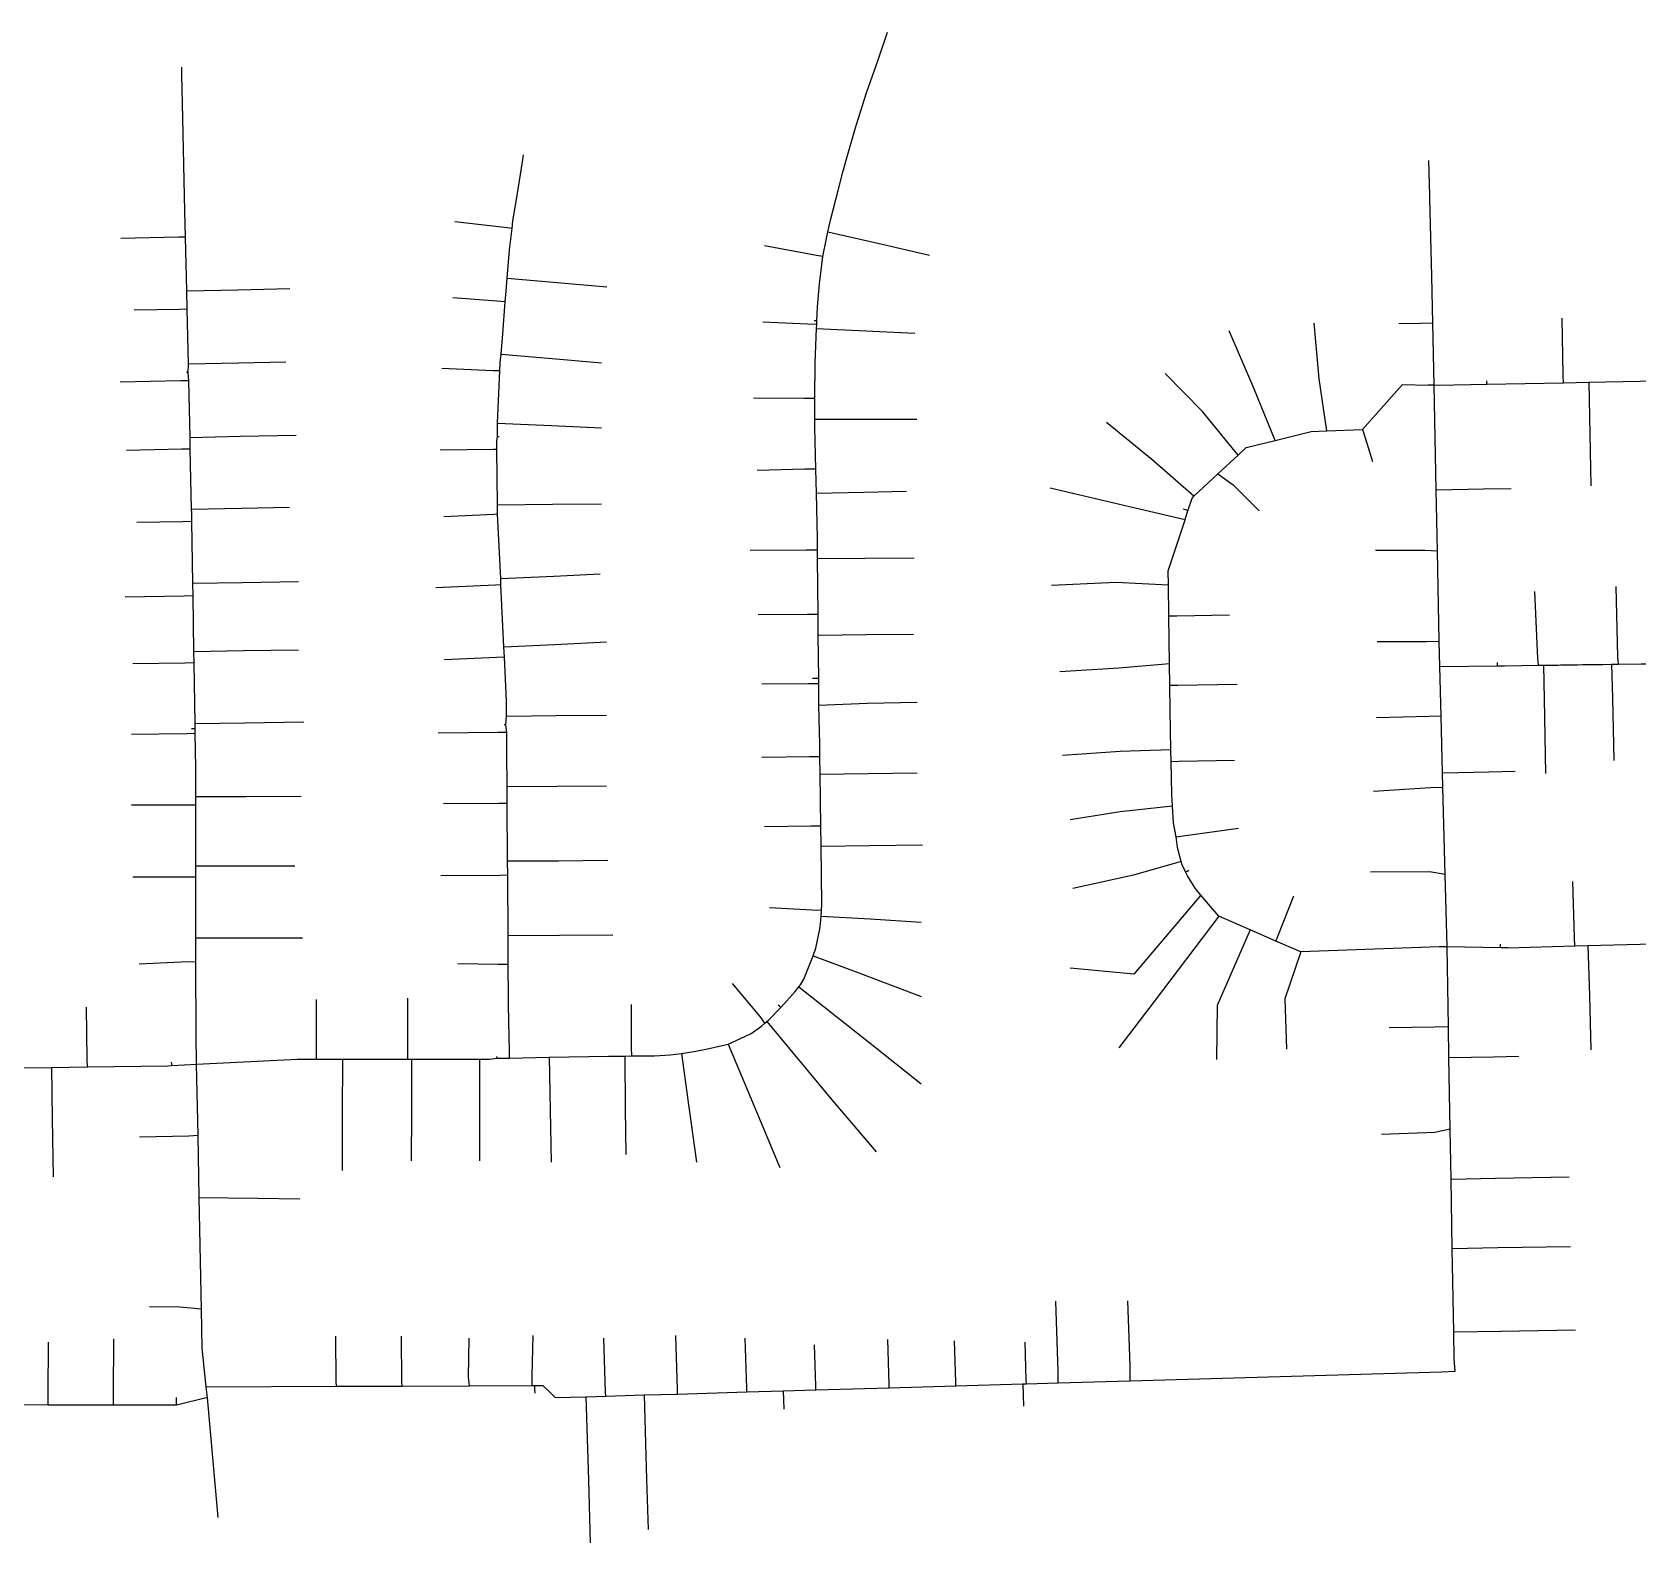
# Model space of a CAD drawing. Header units: inches. Extents: x 1024943 to 1043005, y 1856303 to 1868730.
# Drawn here: x 1037599 to 1039302, y 1867129 to 1868730 of the extents above; entities that cross this region are included whole.
import ezdxf

# ---------------------------------------------------------------- set-up
doc = ezdxf.new("R2010")
doc.units = ezdxf.units.IN
doc.header["$MEASUREMENT"] = 0
doc.layers.add('Water_Network', color=130, linetype='Continuous')

msp = doc.modelspace()

# ---------------------------------------------------------------- linework, layer by layer
at = {"layer": 'Water_Network', "elevation": 0}
for points in [[(1038431.4, 1868423.9), (1038432.1, 1868438.7), (1038434, 1868463.1), (1038437.6, 1868492.1), (1038441.4, 1868511.3), (1038443, 1868518.3), (1038446.2, 1868532.1), (1038453.9, 1868562.1), (1038458.9, 1868581.6), (1038463.2, 1868596.8), (1038471.7, 1868627.3), (1038473.2, 1868632), (1038484, 1868665.4), (1038496.1, 1868700.6), (1038506.2, 1868729.9)], [(1037764.7, 1868369.3), (1037765.1, 1868378.3), (1037763.8, 1868436.3), (1037763.3, 1868455.7), (1037762.1, 1868512.7), (1037761.4, 1868540), (1037760.3, 1868589.3), (1037759.2, 1868638.6), (1037758.2, 1868684.7), (1037758, 1868692.6)], [(1038092.8, 1868301.4), (1038092.8, 1868315.6), (1038095.3, 1868370.8), (1038095.7, 1868379.7), (1038096.5, 1868388.8), (1038098.4, 1868410.2), (1038101, 1868444.1), (1038101.9, 1868455.4), (1038103, 1868469.1), (1038105.6, 1868499.2), (1038108.2, 1868521.9), (1038109.1, 1868529.9), (1038113.5, 1868556.9), (1038119.2, 1868592.3), (1038120.4, 1868600)], [(1039083.2, 1868471.3), (1039081, 1868553.7), (1039080.9, 1868556.7), (1039079.9, 1868593.7)], [(1039083.2, 1868471.3), (1039081, 1868553.7), (1039080.9, 1868556.7), (1039079.9, 1868593.7)], [(1038100, 1868522.9), (1038047.5, 1868528.9)], [(1038108.2, 1868521.9), (1038100, 1868522.9)], [(1038443, 1868518.3), (1038495.9, 1868506.1)], [(1037754.7, 1868512.6), (1037693.6, 1868511.2)], [(1037762.1, 1868512.7), (1037754.7, 1868512.6)], [(1038430.9, 1868493.3), (1038375.8, 1868503.3)], [(1038495.9, 1868506.1), (1038550.8, 1868493.5)], [(1038437.6, 1868492.1), (1038430.9, 1868493.3)], [(1038103, 1868469.1), (1038155.9, 1868464.6)], [(1038155.9, 1868464.6), (1038208.7, 1868460.1)], [(1039085.5, 1868355.6), (1039084.2, 1868421.5), (1039083.2, 1868471.3)], [(1039085.5, 1868355.6), (1039084.2, 1868421.5), (1039083.2, 1868471.3)], [(1037763.3, 1868455.7), (1037817.5, 1868456.9)], [(1037817.5, 1868456.9), (1037872.5, 1868458.1)], [(1038092.1, 1868444.7), (1038045.5, 1868448.3)], [(1037755.8, 1868436.1), (1037707.5, 1868435.1)], [(1037763.8, 1868436.3), (1037755.8, 1868436.1)], [(1038101, 1868444.1), (1038092.1, 1868444.7)], [(1038421.8, 1868420.5), (1038373.9, 1868422.7)], [(1038431.2, 1868420.1), (1038421.8, 1868420.5)], [(1038429.9, 1868424), (1038428.4, 1868424.1)], [(1038431.9, 1868193.4), (1038430.7, 1868241.3), (1038430.1, 1868266.9), (1038429, 1868311.3), (1038429, 1868319.9), (1038429, 1868333.4), (1038429.1, 1868341.6), (1038429.4, 1868379.4), (1038431, 1868415.7), (1038431.2, 1868420.1), (1038431.4, 1868423.9)], [(1038431.4, 1868423.9), (1038429.9, 1868424)], [(1038431, 1868415.7), (1038483.3, 1868413.3)], [(1038483.3, 1868413.3), (1038535.1, 1868410.9)], [(1038894.6, 1868352.7), (1038868.3, 1868413.2)], [(1038963.6, 1868362.6), (1038958.3, 1868421.3)], [(1039071.1, 1868421.2), (1039048.3, 1868420.8)], [(1039084.2, 1868421.5), (1039071.1, 1868421.2)], [(1039222.4, 1868366.3), (1039221.3, 1868426.6)], [(1037765.1, 1868378.3), (1037818.7, 1868379.5)], [(1037818.7, 1868379.5), (1037868.3, 1868380.6)], [(1038096.5, 1868388.8), (1038150.7, 1868384)], [(1038150.7, 1868384), (1038202.8, 1868379.5)], [(1037757, 1868360.2), (1037692.6, 1868358.8)], [(1037765.5, 1868360.4), (1037757, 1868360.2)], [(1037764.7, 1868369.3), (1037763.9, 1868369.3), (1037763.1, 1868369.3)], [(1037772.2, 1867991.6), (1037772.1, 1867997.3), (1037771.1, 1868061.4), (1037770.9, 1868073.7), (1037770, 1868132.4), (1037769.8, 1868145.8), (1037768.8, 1868211.2), (1037768.6, 1868220.4), (1037768.5, 1868224.3), (1037767.1, 1868288.1), (1037766.8, 1868300.4), (1037765.5, 1868360.4), (1037764.7, 1868369.3)], [(1038088.3, 1868371.1), (1038033.7, 1868373.6)], [(1038095.3, 1868370.8), (1038088.3, 1868371.1)], [(1038840.1, 1868327.7), (1038800.6, 1868368.3)], [(1038972, 1868307.4), (1038963.6, 1868362.6)], [(1039141.6, 1868358.4), (1039141.5, 1868360.4)], [(1039491.8, 1868363.7), (1039476.6, 1868362.9), (1039414.3, 1868361.7), (1039387.3, 1868361.2), (1039326, 1868360), (1039304.1, 1868359.6), (1039249.7, 1868358.6), (1039222.6, 1868358), (1039141.6, 1868356.5)], [(1039222.6, 1868358), (1039222.4, 1868366.3)], [(1038824.6, 1868222.7), (1038829, 1868236.1), (1038831, 1868238), (1038856.4, 1868261.7), (1038877.7, 1868281.7), (1038886.2, 1868289.6), (1038917.1, 1868297.3), (1038955.1, 1868306.7), (1038972, 1868307.4), (1039009.5, 1868308.9), (1039051.9, 1868356.5), (1039079.3, 1868355.8)], [(1038917.1, 1868297.3), (1038894.6, 1868352.7)], [(1039085.5, 1868355.6), (1039079.3, 1868355.8)], [(1039089, 1868355.5), (1039085.5, 1868355.6)], [(1039091.5, 1868057.7), (1039091, 1868084), (1039089.1, 1868179.8), (1039087.8, 1868244.8), (1039085.5, 1868355.6)], [(1039091.5, 1868057.7), (1039091, 1868084), (1039089.1, 1868179.8), (1039087.8, 1868244.8), (1039085.5, 1868355.6)], [(1039141.6, 1868356.5), (1039089, 1868355.5)], [(1039141.6, 1868356.5), (1039141.6, 1868358.4)], [(1039249.7, 1868358.6), (1039250.7, 1868304.2)], [(1038417.8, 1868341.7), (1038364, 1868342.1)], [(1038429.1, 1868341.6), (1038417.8, 1868341.7)], [(1038877.7, 1868281.7), (1038840.1, 1868327.7)], [(1038092.8, 1868315.6), (1038149.9, 1868313)], [(1038149.9, 1868313), (1038202.8, 1868310.6)], [(1038429, 1868319.9), (1038479.6, 1868319.9)], [(1038479.6, 1868319.9), (1038537.1, 1868319.9)], [(1038786.4, 1868277), (1038738.3, 1868316.3)], [(1037766.8, 1868300.4), (1037819.9, 1868301.6)], [(1037819.9, 1868301.6), (1037879.2, 1868302.9)], [(1038092.7, 1868222.4), (1038092.6, 1868228.9), (1038092, 1868287.6), (1038092, 1868296.5), (1038092.8, 1868301.4)], [(1038092.8, 1868301.4), (1038093.7, 1868301.4), (1038094.6, 1868301.3)], [(1039009.5, 1868308.9), (1039012.3, 1868300.1)], [(1039012.3, 1868300.1), (1039020.3, 1868275)], [(1039250.7, 1868304.2), (1039251.8, 1868249.1)], [(1037758.1, 1868287.9), (1037699.4, 1868286.6)], [(1037767.1, 1868288.1), (1037758.1, 1868287.9)], [(1038088.2, 1868287.6), (1038031.8, 1868287)], [(1038092, 1868287.6), (1038088.2, 1868287.6)], [(1038831, 1868238), (1038786.4, 1868277)], [(1038418.5, 1868266.7), (1038368, 1868265.4)], [(1038430.1, 1868266.9), (1038418.5, 1868266.7)], [(1038856.4, 1868261.7), (1038872.4, 1868250.2)], [(1038430.7, 1868241.3), (1038480.9, 1868242.5)], [(1038480.9, 1868242.5), (1038526.2, 1868243.6)], [(1038762.6, 1868226.9), (1038678.6, 1868246.5)], [(1038872.4, 1868250.2), (1038900.1, 1868222.7)], [(1039087.8, 1868244.8), (1039137.8, 1868245.8)], [(1039137.8, 1868245.8), (1039167.4, 1868246.4)], [(1037768.5, 1868224.3), (1037821.2, 1868225.5)], [(1037821.2, 1868225.5), (1037872.4, 1868226.6)], [(1038092.6, 1868228.9), (1038151.1, 1868229.5)], [(1038151.1, 1868229.5), (1038202.8, 1868230)], [(1038821.5, 1868213.2), (1038762.6, 1868226.9)], [(1038822.2, 1868223.5), (1038819.7, 1868224.3)], [(1037759.3, 1868211.1), (1037710.3, 1868210.3)], [(1037768.8, 1868211.2), (1037759.3, 1868211.1)], [(1038089.3, 1868218.8), (1038035.7, 1868216.3)], [(1038092.9, 1868219), (1038089.3, 1868218.8)], [(1038101.7, 1867995.9), (1038102.3, 1868005), (1038102.2, 1868021.3), (1038100, 1868067.6), (1038099.5, 1868078.6), (1038096.4, 1868144.1), (1038096.1, 1868150.9), (1038092.9, 1868219), (1038092.7, 1868222.4)], [(1038822.1, 1867840.1), (1038818.5, 1867847.5), (1038817.4, 1867851.1), (1038815.5, 1867857.7), (1038813.5, 1867865.9), (1038812, 1867877.2), (1038809.4, 1867892.1), (1038808.2, 1867909.7), (1038807.4, 1867922.2), (1038806.7, 1867957.1), (1038806.5, 1867969.3), (1038805.7, 1868011.4), (1038805.3, 1868037.8), (1038805, 1868060.6), (1038804.3, 1868111.4), (1038803.9, 1868143.7), (1038803.7, 1868158.9), (1038821.5, 1868213.2), (1038822.1, 1868215), (1038824.6, 1868222.7)], [(1038824.6, 1868222.7), (1038822.2, 1868223.5)], [(1038433.2, 1868045), (1038432.8, 1868091), (1038432.6, 1868112.8), (1038432.1, 1868172), (1038432, 1868181), (1038431.9, 1868193.4)], [(1038419.9, 1868180.9), (1038360.7, 1868180.4)], [(1038432, 1868181), (1038419.9, 1868180.9)], [(1038482, 1868172.4), (1038534.3, 1868172.9)], [(1039075.8, 1868180.6), (1039023.5, 1868180.6)], [(1039089.1, 1868179.8), (1039075.8, 1868180.6)], [(1038152.4, 1868153.5), (1038201.5, 1868155.9)], [(1038432.1, 1868172), (1038482, 1868172.4)], [(1037769.8, 1868145.8), (1037822.4, 1868146.7)], [(1037822.4, 1868146.7), (1037881.9, 1868147.6)], [(1038090.5, 1868143.9), (1038027.2, 1868140.9)], [(1038096.4, 1868144.1), (1038090.5, 1868143.9)], [(1038096.1, 1868150.9), (1038152.4, 1868153.5)], [(1038748.3, 1868146.6), (1038680, 1868143.5)], [(1038803.9, 1868143.7), (1038748.3, 1868146.6)], [(1039280.2, 1868067.8), (1039278.7, 1868142.4)], [(1037760.5, 1868132.3), (1037698, 1868131.3)], [(1037770, 1868132.4), (1037760.5, 1868132.3)], [(1039195.6, 1868066.3), (1039192.3, 1868137.3)], [(1038421.1, 1868112.7), (1038368.9, 1868112.3)], [(1038432.6, 1868112.8), (1038421.1, 1868112.7)], [(1038804.3, 1868111.4), (1038812.7, 1868111.5)], [(1038812.7, 1868111.5), (1038868.5, 1868112.3)], [(1038432.8, 1868091), (1038483.4, 1868091.4)], [(1038483.4, 1868091.4), (1038533.6, 1868091.9)], [(1037770.9, 1868073.7), (1037823.6, 1868074.5)], [(1037823.6, 1868074.5), (1037881.9, 1868075.4)], [(1038099.5, 1868078.6), (1038153.6, 1868081.1)], [(1038153.6, 1868081.1), (1038208.3, 1868083.7)], [(1039077.5, 1868083.8), (1039025.1, 1868083.8)], [(1039091, 1868084), (1039077.5, 1868083.8)], [(1037761.7, 1868061.3), (1037706.2, 1868060.4)], [(1037771.1, 1868061.4), (1037761.7, 1868061.3)], [(1038091.8, 1868067.2), (1038036.7, 1868064.6)], [(1038100, 1868067.6), (1038091.8, 1868067.2)], [(1038751.2, 1868056), (1038688.8, 1868052)], [(1038805, 1868060.6), (1038751.2, 1868056)], [(1039091.5, 1868057.7), (1039152.7, 1868058.4)], [(1039099.4, 1867760.5), (1039097.3, 1867837.2), (1039094.9, 1867929.3), (1039094.5, 1867944.8), (1039092.9, 1868005), (1039091.5, 1868057.7)], [(1039099.4, 1867760.5), (1039097.3, 1867837.2), (1039094.9, 1867929.3), (1039094.5, 1867944.8), (1039092.9, 1868005), (1039091.5, 1868057.7)], [(1039152.7, 1868060.2), (1039152.7, 1868062)], [(1039152.7, 1868058.4), (1039152.7, 1868060.2)], [(1039152.7, 1868058.4), (1039160.1, 1868058.5)], [(1039160.1, 1868058.5), (1039196.3, 1868059), (1039201.5, 1868059), (1039217.2, 1868059.2), (1039219.7, 1868059.3), (1039222.4, 1868059.3), (1039237.4, 1868059.5), (1039243.2, 1868059.6), (1039258.9, 1868059.8), (1039264.3, 1868059.9), (1039273.5, 1868060), (1039280.9, 1868060.1), (1039305, 1868060.4), (1039332.2, 1868060.6), (1039340.8, 1868060.7), (1039357, 1868060.8), (1039361.5, 1868060.9), (1039368.1, 1868060.9), (1039390.7, 1868061.1), (1039403.7, 1868061.3), (1039410.8, 1868061.5)], [(1039196.3, 1868059), (1039195.6, 1868066.3)], [(1039201.5, 1868059), (1039202.2, 1868022.9)], [(1039273.5, 1868060), (1039274.7, 1868024)], [(1039280.9, 1868060.1), (1039280.2, 1868067.8)], [(1038422.3, 1868039.2), (1038373, 1868038.8)], [(1038393.1, 1867696.2), (1038408.4, 1867713.4), (1038412.2, 1867718.2), (1038414, 1867720.5), (1038417.3, 1867726.5), (1038427.5, 1867751.1), (1038430, 1867759.3), (1038434.3, 1867779.2), (1038435.5, 1867788.4), (1038435.9, 1867793.2), (1038436.2, 1867799), (1038436.6, 1867805.9), (1038435.7, 1867867.2), (1038435.5, 1867888.5), (1038434.7, 1867943.4), (1038434.5, 1867962), (1038434.3, 1867975.2), (1038433.4, 1868016.7), (1038433.2, 1868039.2), (1038433.2, 1868045)], [(1038433.2, 1868039.2), (1038422.3, 1868039.2)], [(1038430, 1868045), (1038426.8, 1868045)], [(1038433.2, 1868045), (1038430, 1868045)], [(1038805.3, 1868037.8), (1038814, 1868037.9)], [(1038814, 1868037.9), (1038876.7, 1868038.8)], [(1038484.6, 1868018.8), (1038537.7, 1868019.7)], [(1039202.2, 1868022.9), (1039203.7, 1867944.2)], [(1039274.7, 1868024), (1039276.1, 1867958.1)], [(1038102.3, 1868005), (1038154.8, 1868005.6)], [(1038154.8, 1868005.6), (1038208.3, 1868006.1)], [(1038433.4, 1868016.7), (1038484.6, 1868018.8)], [(1039080.2, 1868004.7), (1039024.4, 1868003.2)], [(1039092.9, 1868005), (1039080.2, 1868004.7)], [(1037762.9, 1867986.4), (1037704.8, 1867985.5)], [(1037772.3, 1867986.6), (1037762.9, 1867986.4)], [(1037770.3, 1867991.5), (1037768.4, 1867991.5)], [(1037772.2, 1867991.6), (1037770.3, 1867991.5)], [(1037772.1, 1867997.3), (1037824.9, 1867998.1)], [(1037773.2, 1867667.6), (1037773.1, 1867744.2), (1037773.1, 1867770.1), (1037773, 1867834.4), (1037773, 1867846.4), (1037772.9, 1867910.7), (1037772.9, 1867920), (1037772.9, 1867950.5), (1037772.3, 1867986.6), (1037772.2, 1867991.6)], [(1037824.9, 1867998.1), (1037887.4, 1867999.1)], [(1038093.1, 1867987.7), (1038029.9, 1867987)], [(1038102.5, 1867987.8), (1038093.1, 1867987.7)], [(1038101.7, 1867995.9), (1038100.7, 1867995.9), (1038099.7, 1867995.9)], [(1038104.6, 1867673.6), (1038104.2, 1867742), (1038104, 1867772.6), (1038103.6, 1867836.4), (1038103.5, 1867851.6), (1038103.1, 1867912.6), (1038103, 1867930.6), (1038102.7, 1867965.6), (1038102.5, 1867987.8), (1038101.7, 1867995.9)], [(1038806.5, 1867969.3), (1038752.7, 1867967.6)], [(1038423.5, 1867961.9), (1038373, 1867961.2)], [(1038434.5, 1867962), (1038423.5, 1867961.9)], [(1038752.7, 1867967.6), (1038691.6, 1867963.5)], [(1038806.7, 1867957.1), (1038815.3, 1867957.3)], [(1038815.3, 1867957.3), (1038874, 1867958.5)], [(1038434.7, 1867943.4), (1038485.8, 1867944.1)], [(1038485.8, 1867944.1), (1038537.7, 1867944.8)], [(1039094.5, 1867944.8), (1039143.6, 1867946.1)], [(1039143.6, 1867946.1), (1039171.5, 1867946.9)], [(1037772.9, 1867920), (1037826, 1867920)], [(1037826, 1867920), (1037884.6, 1867920.1)], [(1038103, 1867930.6), (1038156, 1867930.9)], [(1038156, 1867930.9), (1038208.3, 1867931.2)], [(1039081.6, 1867929), (1039021.3, 1867925.3)], [(1039094.9, 1867929.3), (1039081.6, 1867929)], [(1037764, 1867910.6), (1037704.8, 1867910.6)], [(1037772.9, 1867910.7), (1037764, 1867910.6)], [(1038094.3, 1867912.5), (1038035.4, 1867912.2)], [(1038103.1, 1867912.6), (1038094.3, 1867912.5)], [(1038752.8, 1867903.8), (1038699.7, 1867895)], [(1038808.2, 1867909.7), (1038752.8, 1867903.8)], [(1038424.7, 1867888.3), (1038375.7, 1867887.7)], [(1038435.5, 1867888.5), (1038424.7, 1867888.3)], [(1038819.5, 1867878.2), (1038878.1, 1867886.3)], [(1038435.7, 1867867.2), (1038487, 1867867.8)], [(1038487, 1867867.8), (1038543.2, 1867868.6)], [(1038812, 1867877.2), (1038819.5, 1867878.2)], [(1038103.5, 1867851.6), (1038157.2, 1867851.9)], [(1038157.2, 1867851.9), (1038209.6, 1867852.3)], [(1038817.4, 1867851.1), (1038767, 1867836.5)], [(1037765.1, 1867834.4), (1037706.2, 1867834.3)], [(1037773, 1867834.4), (1037765.1, 1867834.4)], [(1037773, 1867846.4), (1037827.2, 1867846.5)], [(1037827.2, 1867846.5), (1037877.8, 1867846.5)], [(1038095.5, 1867836.3), (1038032.7, 1867835.9)], [(1038103.6, 1867836.4), (1038095.5, 1867836.3)], [(1038767, 1867836.5), (1038702.5, 1867822.3)], [(1038822.1, 1867840.1), (1038823.9, 1867840.9)], [(1039090.9, 1867760.6), (1038944.3, 1867755.2), (1038917.8, 1867766.7), (1038890.4, 1867778.7), (1038857.4, 1867793.1), (1038848.4, 1867803.5), (1038838.3, 1867815.5), (1038832.3, 1867822.8), (1038824, 1867836), (1038822.1, 1867840.1)], [(1038823.9, 1867840.9), (1038825.7, 1867841.8)], [(1039080.7, 1867840.2), (1039018.3, 1867839.8)], [(1039097.3, 1867837.2), (1039080.7, 1867840.2)], [(1038838.3, 1867815.5), (1038767.1, 1867731.7)], [(1039234.4, 1867770.5), (1039232.7, 1867829.8)], [(1038426, 1867799.5), (1038381.2, 1867801.9)], [(1038436.2, 1867799), (1038426, 1867799.5)], [(1038919.7, 1867770.9), (1038936.7, 1867814.5)], [(1038435.9, 1867793.2), (1038487.6, 1867790.1)], [(1038487.6, 1867790.1), (1038541.8, 1867786.9)], [(1038857.4, 1867793.1), (1038788.8, 1867702.8)], [(1037773.1, 1867770.1), (1037828.3, 1867770.2)], [(1037828.3, 1867770.2), (1037886, 1867770.3)], [(1038104, 1867772.6), (1038158.5, 1867772.9)], [(1038158.5, 1867772.9), (1038215.1, 1867773.3)], [(1038890.4, 1867778.7), (1038855.5, 1867698.6)], [(1038917.8, 1867766.7), (1038919.7, 1867770.9)], [(1039163.6, 1867759.4), (1039234.7, 1867761.5), (1039248.6, 1867761.9), (1039317.8, 1867763.9), (1039333.1, 1867764.3), (1039394, 1867766), (1039422.4, 1867766.9), (1039435.6, 1867767.1), (1039483.2, 1867768.2), (1039501.3, 1867768.6), (1039502.7, 1867768.6)], [(1039234.7, 1867761.5), (1039234.4, 1867770.5)], [(1038427.5, 1867751.1), (1038475.8, 1867732.9)], [(1038944.3, 1867755.2), (1038927.4, 1867705.4)], [(1039099.4, 1867760.5), (1039090.9, 1867760.6)], [(1039155.9, 1867759.6), (1039099.4, 1867760.5)], [(1039106.8, 1867324.1), (1039106.3, 1867352.5), (1039104.8, 1867441), (1039103.5, 1867514.5), (1039102.6, 1867567.4), (1039101.3, 1867643.4), (1039100.8, 1867675.7), (1039099.4, 1867760.5)], [(1039106.8, 1867324.1), (1039106.3, 1867352.5), (1039104.8, 1867441), (1039103.5, 1867514.5), (1039102.6, 1867567.4), (1039101.3, 1867643.4), (1039100.8, 1867675.7), (1039099.4, 1867760.5)], [(1039155.9, 1867759.6), (1039156, 1867761.4)], [(1039163.6, 1867759.4), (1039155.9, 1867759.6)], [(1039156, 1867761.4), (1039156, 1867763.3)], [(1039248.6, 1867761.9), (1039250.1, 1867708.6)], [(1037764.7, 1867744.8), (1037712.8, 1867742.4)], [(1037773.1, 1867744.2), (1037764.7, 1867744.8)], [(1038093.4, 1867742), (1038050.7, 1867742.5)], [(1038104.2, 1867742), (1038093.4, 1867742)], [(1038475.8, 1867732.9), (1038541.8, 1867708)], [(1038767.1, 1867731.7), (1038699.7, 1867737.9)], [(1038371.2, 1867686.9), (1038341.7, 1867721.6)], [(1038412.2, 1867718.2), (1038487.6, 1867658.4)], [(1037657.9, 1867641.1), (1037657.1, 1867696.7)], [(1037901, 1867645.4), (1037901, 1867704.9)], [(1037997.7, 1867647.1), (1037997.7, 1867706.2)], [(1038210.5, 1867644.7), (1038215.4, 1867644.8), (1038227.6, 1867644.9), (1038235.1, 1867645), (1038259.3, 1867645.2), (1038275.9, 1867646.2), (1038287.6, 1867647.4), (1038303.1, 1867649.9), (1038315.5, 1867652.4), (1038337.4, 1867657.6), (1038355, 1867665.4), (1038361.6, 1867668.9), (1038372.5, 1867676.6), (1038376.1, 1867679.6), (1038378.3, 1867681.6), (1038380.3, 1867683.3), (1038393.1, 1867696.2)], [(1038234.6, 1867653.6), (1038234.6, 1867699.6)], [(1038391.6, 1867697.6), (1038390.1, 1867698.9)], [(1038393.1, 1867696.2), (1038391.6, 1867697.6)], [(1038788.8, 1867702.8), (1038751.5, 1867653.5)], [(1038855.5, 1867698.6), (1038854.8, 1867641.3)], [(1038927.4, 1867705.4), (1038929.2, 1867652.1)], [(1039250.1, 1867708.6), (1039251.8, 1867651.5)], [(1038376.1, 1867679.6), (1038371.2, 1867686.9)], [(1038378.3, 1867681.6), (1038447.2, 1867598.4)], [(1037779.6, 1867335.2), (1037778.8, 1867376.8), (1037776.5, 1867494.9), (1037775.3, 1867560.6), (1037773.8, 1867636.1), (1037773.2, 1867667.6)], [(1038104.6, 1867673.6), (1038105, 1867642.7)], [(1039086, 1867675.4), (1039038, 1867674.6)], [(1039100.8, 1867675.7), (1039086, 1867675.4)], [(1037901, 1867641.7), (1037901, 1867645.4)], [(1037997.7, 1867641.6), (1037997.7, 1867647.1)], [(1038235.1, 1867645), (1038234.6, 1867653.6)], [(1038287.6, 1867647.4), (1038295.5, 1867590.7)], [(1038337.4, 1867657.6), (1038358.5, 1867607.1)], [(1038487.6, 1867658.4), (1038541.8, 1867615.4)], [(1037414.7, 1867633.6), (1037448.8, 1867631.9), (1037471.3, 1867631.7), (1037485, 1867631.6), (1037516.4, 1867631.4), (1037542.6, 1867631.7), (1037577.7, 1867632.2), (1037620.1, 1867632.8), (1037658, 1867633.4), (1037743.1, 1867634.5)], [(1037620.1, 1867632.8), (1037620.8, 1867578.4)], [(1037658, 1867633.4), (1037657.9, 1867641.1)], [(1037743.1, 1867634.5), (1037747.5, 1867634.8)], [(1037747.4, 1867636.5), (1037747.3, 1867638.3)], [(1037747.5, 1867634.8), (1037747.4, 1867636.5)], [(1037747.5, 1867634.8), (1037773.8, 1867636.1), (1037880.7, 1867641.7)], [(1037880.7, 1867641.7), (1037901, 1867641.7), (1037928.3, 1867641.7), (1037997.7, 1867641.6), (1038001.4, 1867641.6), (1038073.5, 1867641.6), (1038084.2, 1867641.6), (1038092.2, 1867642.7)], [(1037928.3, 1867641.7), (1037928.2, 1867583.8)], [(1038001.4, 1867641.6), (1038001.4, 1867585)], [(1038073.5, 1867641.6), (1038073.5, 1867586.2)], [(1038092.2, 1867642.7), (1038092.1, 1867643.5), (1038092.1, 1867644.4)], [(1038092.2, 1867642.7), (1038105, 1867642.7)], [(1038105, 1867642.7), (1038147.6, 1867643.5), (1038210.5, 1867644.7)], [(1038147.6, 1867643.5), (1038148.7, 1867587.4)], [(1038227.6, 1867644.9), (1038228.2, 1867588.8)], [(1039101.3, 1867643.4), (1039148.5, 1867644.2)], [(1039148.5, 1867644.2), (1039175.5, 1867644.6)], [(1038358.5, 1867607.1), (1038392.1, 1867526.9)], [(1038447.2, 1867598.4), (1038494.2, 1867543.2)], [(1037620.8, 1867578.4), (1037621.7, 1867516.9)], [(1037928.2, 1867583.8), (1037928.2, 1867523.7)], [(1038001.4, 1867585), (1038001.3, 1867533.7)], [(1038073.5, 1867586.2), (1038073.5, 1867533.7)], [(1038148.7, 1867587.4), (1038149.7, 1867532.3)], [(1038228.2, 1867588.8), (1038228.7, 1867540.5)], [(1038295.5, 1867590.7), (1038303.6, 1867532.3)], [(1037765.6, 1867560.1), (1037713.1, 1867558.8)], [(1037775.3, 1867560.6), (1037765.6, 1867560.1)], [(1039086.2, 1867563.9), (1039029.9, 1867561.8)], [(1039102.6, 1867567.4), (1039086.2, 1867563.9)], [(1039103.5, 1867514.5), (1039150.6, 1867515.3)], [(1039150.6, 1867515.3), (1039228.6, 1867516.7)], [(1037776.5, 1867494.9), (1037838.5, 1867494.3)], [(1037838.5, 1867494.3), (1037883.1, 1867493.7)], [(1039104.8, 1867441), (1039153.1, 1867441.9)], [(1039153.1, 1867441.9), (1039230, 1867443.2)], [(1037755.9, 1867378.6), (1037724, 1867379.2)], [(1037778.8, 1867376.8), (1037755.9, 1867378.6)], [(1038687.1, 1867310.6), (1038684.4, 1867385)], [(1038763.4, 1867316.8), (1038760.8, 1867385.6)], [(1037616.6, 1867286.5), (1037616.7, 1867341.8)], [(1037685.8, 1867286.4), (1037685.9, 1867345.3)], [(1037921.7, 1867300.5), (1037921.4, 1867347.9)], [(1037991.2, 1867299.3), (1037990.9, 1867347.9)], [(1038062.1, 1867304.5), (1038062.6, 1867345.8)], [(1038129.6, 1867306.4), (1038130.7, 1867348.6)], [(1038207.2, 1867288.7), (1038205.6, 1867345.8)], [(1038283.5, 1867291.4), (1038281.8, 1867348.6)], [(1038356.9, 1867292.9), (1038355.3, 1867345.8)], [(1038430.1, 1867295), (1038428.8, 1867339)], [(1038507.8, 1867296.9), (1038506.4, 1867344.5)], [(1038578.5, 1867299.3), (1038577.2, 1867343.1)], [(1038653.3, 1867301.5), (1038652.1, 1867341.8)], [(1039106.3, 1867352.5), (1039156.3, 1867353.3)], [(1039156.3, 1867353.3), (1039235.4, 1867354.7)], [(1037784, 1867294.5), (1037779.6, 1867335.2)], [(1039107.7, 1867311), (1039108, 1867311), (1039106.8, 1867324.1)], [(1039107.7, 1867311), (1039108, 1867311), (1039106.8, 1867324.1)], [(1038129.4, 1867295.8), (1038129.6, 1867306.4)], [(1038649.7, 1867297.5), (1038653.4, 1867297.6), (1038686.9, 1867298.6), (1038763.2, 1867300.8), (1039093.4, 1867310.4)], [(1038649.7, 1867297.5), (1038653.4, 1867297.6), (1038686.9, 1867298.6), (1038763.2, 1867300.8), (1039093.4, 1867310.4)], [(1038686.9, 1867298.6), (1038687.1, 1867310.6)], [(1038763.2, 1867300.8), (1038763.4, 1867316.8)], [(1039093.4, 1867310.4), (1039107.7, 1867311)], [(1039093.4, 1867310.4), (1039107.7, 1867311)], [(1037784, 1867294.5), (1037921.9, 1867295.1), (1037991.5, 1867294.9), (1038062.9, 1867295.5), (1038129.4, 1867295.8), (1038132, 1867295.8)], [(1037784, 1867294.5), (1037921.9, 1867295.1), (1037991.5, 1867294.9), (1038062.9, 1867295.5), (1038129.4, 1867295.8), (1038132, 1867295.8)], [(1037785.4, 1867283.2), (1037784, 1867294.5)], [(1037785.4, 1867283.2), (1037784, 1867294.5)], [(1037921.9, 1867295.1), (1037921.7, 1867300.5)], [(1037991.5, 1867294.9), (1037991.2, 1867299.3)], [(1038062.9, 1867295.5), (1038062.1, 1867304.5)], [(1038132, 1867295.8), (1038140.7, 1867295.9), (1038147.8, 1867289.1)], [(1038132, 1867295.8), (1038140.7, 1867295.9), (1038147.8, 1867289.1)], [(1038132, 1867295.8), (1038132.1, 1867291.6)], [(1038132.1, 1867291.6), (1038132.2, 1867287.6)], [(1038147.8, 1867289.1), (1038153.9, 1867283.1), (1038186.5, 1867283.9), (1038207.4, 1867284.5), (1038248.1, 1867285.7), (1038283.6, 1867286.7), (1038357, 1867288.9), (1038395.5, 1867290)], [(1038147.8, 1867289.1), (1038153.9, 1867283.1), (1038186.5, 1867283.9), (1038207.4, 1867284.5), (1038248.1, 1867285.7), (1038283.6, 1867286.7), (1038357, 1867288.9), (1038395.5, 1867290)], [(1038207.4, 1867284.5), (1038207.2, 1867288.7)], [(1038283.6, 1867286.7), (1038283.5, 1867291.4)], [(1038357, 1867288.9), (1038356.9, 1867292.9)], [(1038395.5, 1867290), (1038430.2, 1867291), (1038507.9, 1867293.3), (1038578.6, 1867295.4), (1038649.7, 1867297.5)], [(1038395.5, 1867290), (1038430.2, 1867291), (1038507.9, 1867293.3), (1038578.6, 1867295.4), (1038649.7, 1867297.5)], [(1038395.5, 1867290), (1038395.8, 1867280.4)], [(1038430.2, 1867291), (1038430.1, 1867295)], [(1038507.9, 1867293.3), (1038507.8, 1867296.9)], [(1038578.6, 1867295.4), (1038578.5, 1867299.3)], [(1038649.7, 1867297.5), (1038650, 1867285.7)], [(1038653.4, 1867297.6), (1038653.3, 1867301.5)], [(1037752.4, 1867274.8), (1037685.8, 1867274.9), (1037616.6, 1867275), (1037544, 1867275.1), (1037470.9, 1867275.2)], [(1037752.4, 1867274.8), (1037685.8, 1867274.9), (1037616.6, 1867275), (1037544, 1867275.1), (1037470.9, 1867275.2)], [(1037616.6, 1867275), (1037616.6, 1867286.5)], [(1037685.8, 1867274.9), (1037685.8, 1867286.4)], [(1037785.4, 1867283.2), (1037752.4, 1867274.8)], [(1037785.4, 1867283.2), (1037752.4, 1867274.8)], [(1037752.4, 1867278.9), (1037752.4, 1867282.9)], [(1037752.4, 1867274.8), (1037752.4, 1867278.9)], [(1037786.1, 1867274.8), (1037785.4, 1867283.2)], [(1037796.7, 1867155.8), (1037786.1, 1867274.8)], [(1038186.5, 1867283.9), (1038189.1, 1867195.3)], [(1038248.1, 1867285.7), (1038250.7, 1867196)], [(1038395.8, 1867280.4), (1038396.1, 1867270.8)], [(1038650, 1867285.7), (1038650.4, 1867273.9)], [(1038189.1, 1867195.3), (1038191, 1867129)], [(1038250.7, 1867196), (1038252.3, 1867143.3)]]:
    msp.add_lwpolyline(points, dxfattribs=at)

doc.saveas('drawing.dxf')
